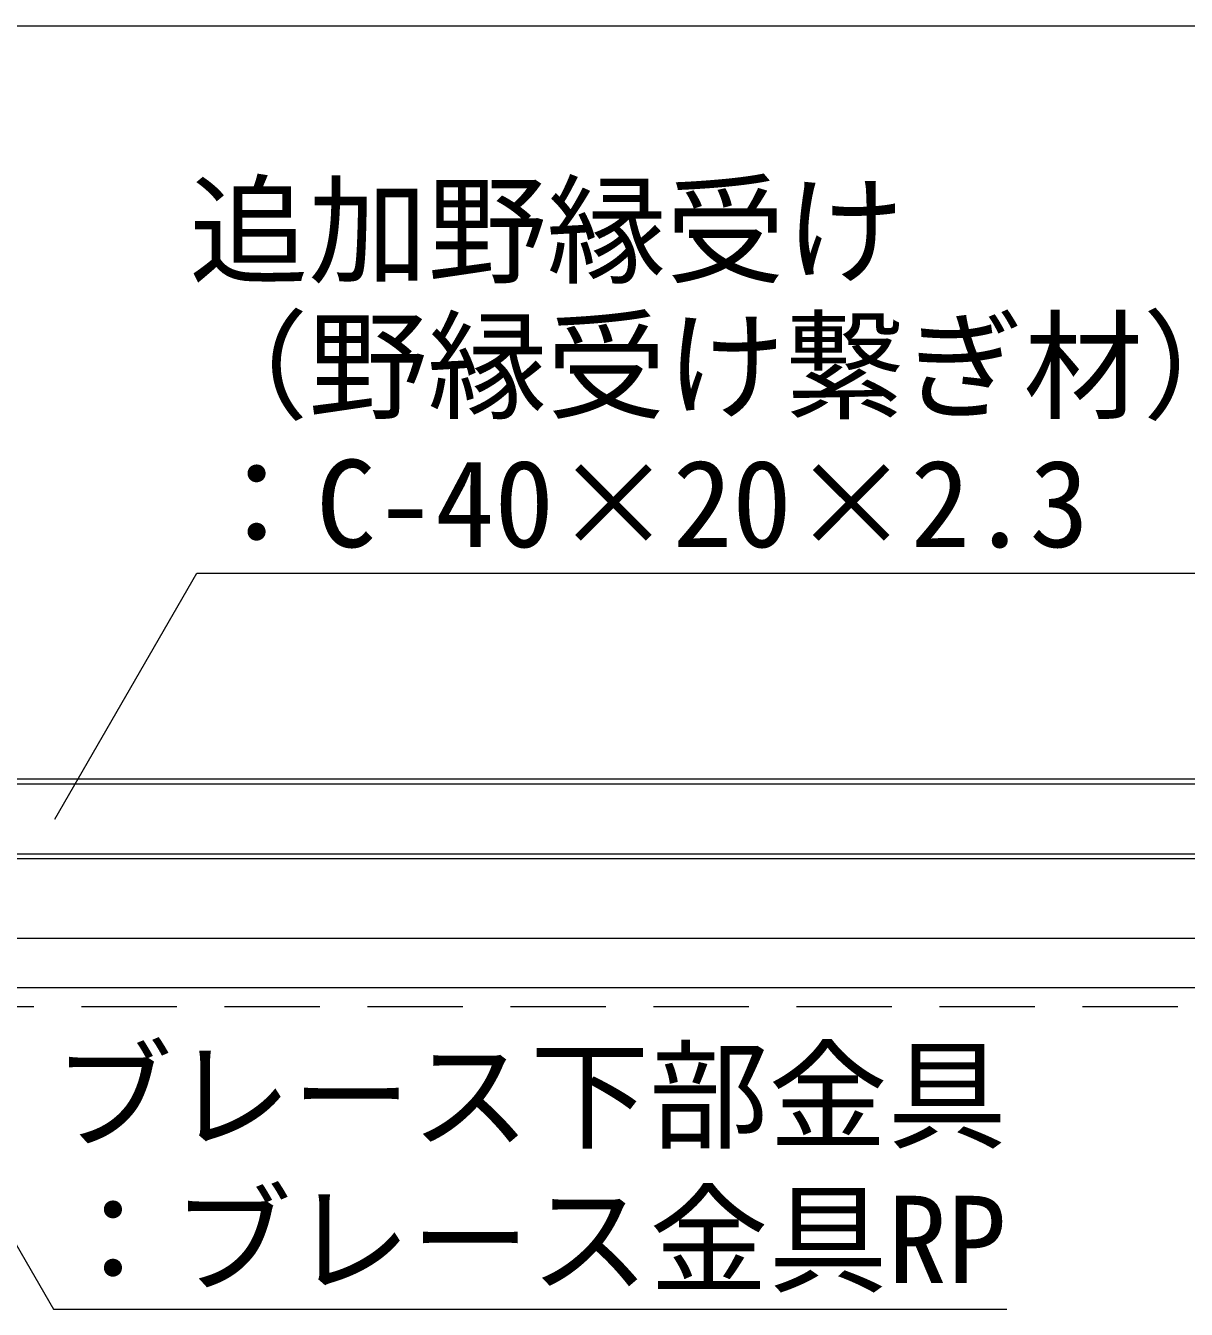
# Model space of a CAD drawing. Units: millimetres at full size, sheet at 1:40; details may follow other scales. Extents: x -7800 to 7800, y -5578 to 5485.
# Drawn here: x -6015 to -5430, y 585 to 1231 of the extents above; entities that cross this region are included whole.
import ezdxf
from ezdxf.enums import TextEntityAlignment as Align

# ---------------------------------------------------------------- set-up
doc = ezdxf.new("R2010")
doc.units = ezdxf.units.MM
doc.header["$LTSCALE"] = 40
doc.linetypes.add('DASHED1', pattern=[1.8, 1.2, -0.6])
for name, color, linetype, lineweight in [('2-2_野縁受け', 3, 'Continuous', 18), ('2-3_野縁', 7, 'Continuous', 18), ('2-6_文字', 3, 'Continuous', 18), ('2-9_躯体', 4, 'DASHED1', 9), ('2-C_パネル', 4, 'DASHED1', 9)]:
    doc.layers.add(name, color=color, linetype=linetype, lineweight=lineweight)
doc.styles.add('ＭＳ ゴシック', font='')
doc.styles.get('ＭＳ ゴシック').set_extended_font_data('MS Gothic')

msp = doc.modelspace()

# ---------------------------------------------------------------- linework, layer by layer
at = {"layer": '2-2_野縁受け'}
for p, q in [((-5078.63, 851.86), (-7128.59, 851.86)), ((-7128.59, 849.56), (-5078.63, 849.56)), ((-5078.63, 814.16), (-7128.59, 814.16)), ((-7128.59, 811.86), (-5078.63, 811.86))]:
    msp.add_line(p, q, dxfattribs=at)
at = {"layer": '2-3_野縁', "color": 3}
for p, q in [((-6988.59, 771.86), (-4982.07, 771.86)), ((-7282.6, 746.86), (-4982.07, 746.86))]:
    msp.add_line(p, q, dxfattribs=at)
at = {"layer": '2-6_文字', "color": 7}
for p, q in [((-5999.96, 831.69), (-5928.46, 955.54)), ((-5928.46, 955.54), (-5419.71, 955.54)), ((-6116.63, 785.54), (-6000.77, 584.85)), ((-6000.77, 584.85), (-5520.77, 584.85))]:
    msp.add_line(p, q, dxfattribs=at)
at = {"layer": '2-9_躯体', "color": 7, "linetype": 'Continuous', "lineweight": 18}
msp.add_line((-7282.6, 1231.36), (-4982.07, 1231.36), dxfattribs=at)
at = {"layer": '2-C_パネル'}
for p, q in [((-7282.6, 746.86), (-4982.07, 746.86)), ((-7282.6, 737.36), (-4982.07, 737.36))]:
    msp.add_line(p, q, dxfattribs=at)

# ---------------------------------------------------------------- texts
at = {"layer": '2-6_文字', "color": 7, "style": 'ＭＳ ゴシック'}
for s, p in [('追加野縁受け', (-5932.37, 1093.09)), ('（野縁受け繋ぎ材）', (-5932.37, 1024.8)), ('：C-40×20×2.3', (-5928.46, 955.54)), ('ブレース下部金具', (-6000.77, 657.35)), ('：ブレース金具RP', (-6000.77, 584.85))]:
    msp.add_text(s, height=43.99, dxfattribs=at).set_placement(p, align=Align.BOTTOM_LEFT)

doc.saveas('drawing.dxf')
